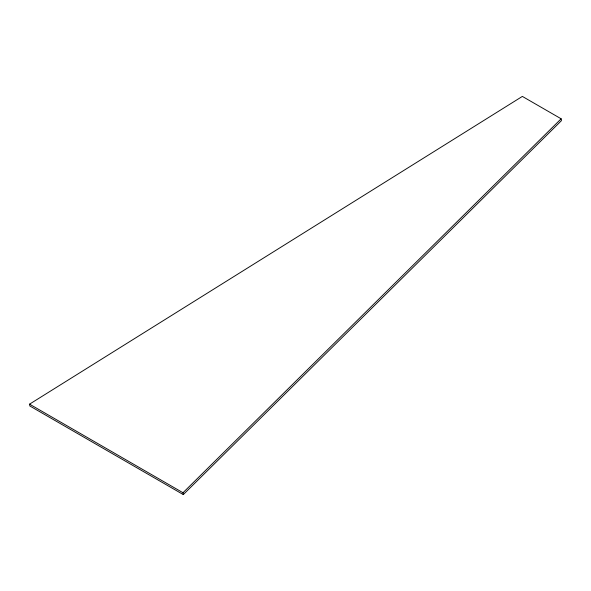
<?xml version="1.0" encoding="UTF-8"?>
<svg xmlns="http://www.w3.org/2000/svg" width="591" height="591" viewBox="0 0 591 591"><rect width="100%" height="100%" fill="white"/><g stroke="black" fill="none" stroke-linecap="round" stroke-linejoin="round"><path stroke-width="0.89" d="M183.306 494.586L182.996 492.739L561.14 118.798L522.355 96.414L29.55 404.155L29.86 405.995L183.306 494.586L561.45 120.645L561.14 118.798M29.55 404.155L182.996 492.739"/></g></svg>
